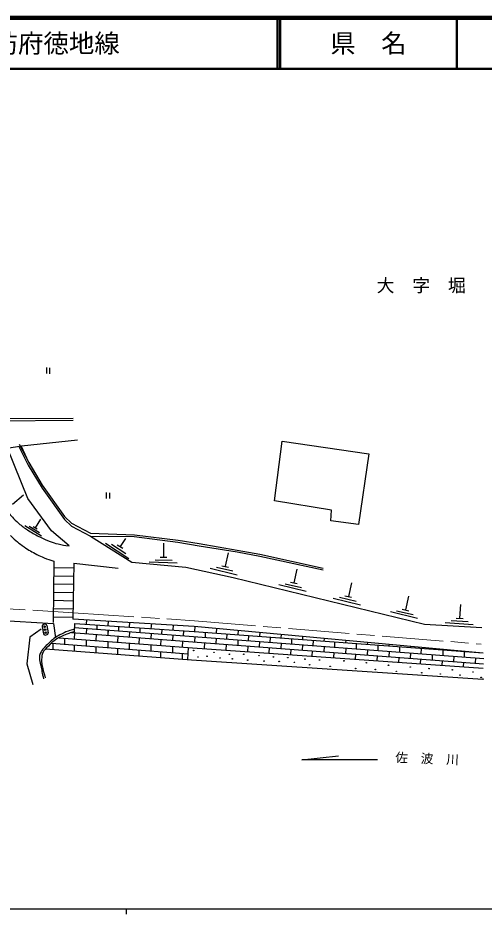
# Model space of a CAD drawing. Units: millimetres, scale not verified. Extents: x 40000 to 680000, y 20000 to 380000.
# Drawn here: x 246710 to 338363, y 204000 to 380000 of the extents above; entities that cross this region are included whole.
import ezdxf
from ezdxf.enums import TextEntityAlignment as Align

# ---------------------------------------------------------------- set-up
doc = ezdxf.new("R2010")
doc.units = ezdxf.units.MM
doc.header["$LTSCALE"] = 1000
doc.linetypes.add('CHAIN', pattern=[18.5, 12, -1.5, 3.5, -1.5])
for name, color, linetype, lineweight in [('M-BGD', 7, 'Continuous', 25), ('M-BMK', 2, 'CHAIN', 13), ('M-TTL', 2, 'Continuous', 140), ('M-TTL-BAND', 7, 'Continuous', 25), ('M-TTL-LINE', 7, 'Continuous', 50)]:
    doc.layers.add(name, color=color, linetype=linetype, lineweight=lineweight)
doc.layers.add('M-BMK-HTXT', color=7, linetype='Continuous')
doc.layers.add('M-TTL-TXT', color=7, linetype='Continuous')
doc.styles.add('ＭＳ ゴシック', font='')
doc.styles.get('ＭＳ ゴシック').set_extended_font_data('MS Gothic')

msp = doc.modelspace()

# ---------------------------------------------------------------- hatches: boundary and pattern name
at = {"layer": 'M-BGD'}
h = msp.add_hatch(color=256, dxfattribs=at)
edge = h.paths.add_edge_path()
edge.add_ellipse((281272, 255769), major_axis=(24.5, -48.2), ratio=1, start_angle=-116.93468, end_angle=63.06532)
h = msp.add_hatch(color=256, dxfattribs=at)
edge = h.paths.add_edge_path()
edge.add_ellipse((285263, 255415), major_axis=(24.5, -48.2), ratio=1, start_angle=-116.93468, end_angle=63.06532)
for points in [[(282055, 254482, 0.41421), (282109, 254428, 0.41421)], [(283857, 254643, 0.41421), (283911, 254589, 0.41421)], [(286400, 254289, 0.41421), (286454, 254235, 0.41421)], [(291068, 255029, 0.41421), (291122, 254975, 0.41421)], [(291840, 253871, 0.41421), (291894, 253817, 0.41421)], [(294062, 254740, 0.41421), (294116, 254686, 0.41421)], [(296894, 254514, 0.41421), (296948, 254460, 0.41421)], [(299727, 254353, 0.41421), (299781, 254299, 0.41421)], [(310749, 253740, 0.41421), (310803, 253686, 0.41421)], [(315159, 253354, 0.41421), (315213, 253300, 0.41421)], [(319512, 252871, 0.41421), (319566, 252817, 0.41421)], [(326048, 251399, 0.41421), (326102, 251345, 0.41421)], [(333563, 250936, 0.41421), (333617, 250882, 0.41421)], [(336137, 251554, 0.41421), (336191, 251500, 0.41421)], [(337732, 250473, 0.41421), (337786, 250419, 0.41421)]]:
    msp.add_hatch(color=256, dxfattribs=at).paths.add_polyline_path(points)
h = msp.add_hatch(color=256, dxfattribs=at)
edge = h.paths.add_edge_path()
edge.add_ellipse((288289, 255029), major_axis=(24.5, -48.2), ratio=1, start_angle=-116.93468, end_angle=63.06532)
h = msp.add_hatch(color=256, dxfattribs=at)
edge = h.paths.add_edge_path()
edge.add_ellipse((288869, 254128), major_axis=(24.5, -48.2), ratio=1, start_angle=-116.93468, end_angle=63.06532)
h = msp.add_hatch(color=256, dxfattribs=at)
edge = h.paths.add_edge_path()
edge.add_ellipse((295113, 253678), major_axis=(24.5, -48.2), ratio=1, start_angle=-116.93468, end_angle=63.06532)
h = msp.add_hatch(color=256, dxfattribs=at)
edge = h.paths.add_edge_path()
edge.add_ellipse((298075, 253613), major_axis=(24.5, -48.2), ratio=1, start_angle=-116.93468, end_angle=63.06532)
h = msp.add_hatch(color=256, dxfattribs=at)
edge = h.paths.add_edge_path()
edge.add_ellipse((301069, 253452), major_axis=(24.5, -48.2), ratio=1, start_angle=-116.93468, end_angle=63.06532)
h = msp.add_hatch(color=256, dxfattribs=at)
edge = h.paths.add_edge_path()
edge.add_ellipse((303129, 254064), major_axis=(24.5, -48.2), ratio=1, start_angle=-116.93468, end_angle=63.06532)
h = msp.add_hatch(color=256, dxfattribs=at)
edge = h.paths.add_edge_path()
edge.add_ellipse((306007, 253901), major_axis=(24.5, -48.2), ratio=1, start_angle=-116.93468, end_angle=63.06532)
h = msp.add_hatch(color=256, dxfattribs=at)
edge = h.paths.add_edge_path()
edge.add_ellipse((304062, 252970), major_axis=(24.5, -48.2), ratio=1, start_angle=-116.93468, end_angle=63.06532)
h = msp.add_hatch(color=256, dxfattribs=at)
edge = h.paths.add_edge_path()
edge.add_ellipse((308099, 252646), major_axis=(24.5, -48.2), ratio=1, start_angle=-116.93468, end_angle=63.06532)
h = msp.add_hatch(color=256, dxfattribs=at)
edge = h.paths.add_edge_path()
edge.add_ellipse((313121, 252228), major_axis=(24.5, -48.2), ratio=1, start_angle=-116.93468, end_angle=63.06532)
h = msp.add_hatch(color=256, dxfattribs=at)
edge = h.paths.add_edge_path()
edge.add_ellipse((316990, 252034), major_axis=(24.5, -48.2), ratio=1, start_angle=-116.93468, end_angle=63.06532)
h = msp.add_hatch(color=256, dxfattribs=at)
edge = h.paths.add_edge_path()
edge.add_ellipse((321111, 251680), major_axis=(24.5, -48.2), ratio=1, start_angle=-116.93468, end_angle=63.06532)
h = msp.add_hatch(color=256, dxfattribs=at)
edge = h.paths.add_edge_path()
edge.add_ellipse((323838, 252531), major_axis=(24.5, -48.2), ratio=1, start_angle=-116.93468, end_angle=63.06532)
h = msp.add_hatch(color=256, dxfattribs=at)
edge = h.paths.add_edge_path()
edge.add_ellipse((327544, 252223), major_axis=(24.5, -48.2), ratio=1, start_angle=-116.93468, end_angle=63.06532)
h = msp.add_hatch(color=256, dxfattribs=at)
edge = h.paths.add_edge_path()
edge.add_ellipse((332125, 251965), major_axis=(24.5, -48.2), ratio=1, start_angle=-116.93468, end_angle=63.06532)
h = msp.add_hatch(color=256, dxfattribs=at)
edge = h.paths.add_edge_path()
edge.add_ellipse((329757, 251142), major_axis=(24.5, -48.2), ratio=1, start_angle=-116.93468, end_angle=63.06532)
h = msp.add_hatch(color=256, dxfattribs=at)
edge = h.paths.add_edge_path()
edge.add_ellipse((338122, 250156), major_axis=(24.5, -48.2), ratio=1, start_angle=-116.93468, end_angle=63.06532)

# ---------------------------------------------------------------- linework, layer by layer
for p, q in [((252325, 311326), (252325, 310165)), ((252945, 311272), (252945, 310110)), ((239643, 300831), (257587, 301001)), ((239821, 301326), (257587, 301409)), ((244567, 295470), (247437, 295938)), ((246887, 295837), (248711, 292177)), ((246926, 296308), (248840, 292678)), ((247338, 295899), (248813, 292779)), ((247437, 295938), (258447, 297168)), ((297165, 285137), (298674, 296902)), ((298674, 296902), (315673, 294388)), ((248643, 285647), (244684, 295511)), ((315673, 294388), (313662, 280511)), ((248711, 292177), (251461, 287643)), ((248813, 292779), (251461, 288204)), ((248840, 292678), (251461, 288204)), ((251461, 288204), (255890, 282063)), ((251461, 287643), (255890, 281503)), ((245636, 284480), (247813, 286316)), ((253324, 279293), (248643, 285647)), ((264080, 286803), (264080, 285642)), ((264701, 286749), (264701, 285587)), ((308331, 283327), (297165, 285137)), ((255890, 282063), (257247, 280743)), ((308230, 281215), (308331, 283327)), ((251339, 278200), (248072, 280243)), ((250933, 278878), (248924, 280088)), ((250507, 279572), (249701, 280045)), ((250178, 279851), (251250, 281532)), ((255890, 281503), (257247, 280182)), ((257247, 280743), (260997, 278779)), ((257247, 280182), (260997, 278218)), ((313662, 280511), (308230, 281215)), ((256820, 276346), (253324, 279293)), ((260997, 278779), (269641, 278482)), ((260997, 278218), (269591, 278138)), ((260997, 278218), (269136, 273108)), ((269591, 278138), (278126, 277031)), ((269641, 278482), (278187, 277418)), ((268511, 273789), (263908, 276806)), ((267952, 274770), (265120, 276559)), ((267365, 275774), (266228, 276474)), ((266903, 276183), (267961, 277766)), ((275383, 274125), (275420, 276856)), ((278126, 277031), (282350, 276351)), ((278187, 277418), (282372, 276773)), ((282350, 276351), (289814, 275137)), ((282372, 276773), (289800, 275484)), ((287532, 272306), (288123, 274971)), ((289800, 275484), (294267, 274682)), ((289814, 275137), (294256, 274312)), ((294267, 274682), (306697, 271962)), ((253805, 273285), (253669, 261274)), ((257678, 272933), (257517, 261930)), ((257678, 272933), (266423, 271935)), ((269136, 273108), (279719, 272125)), ((278001, 272916), (272500, 273101)), ((277013, 273463), (273664, 273520)), ((275989, 274016), (274654, 274023)), ((294256, 274312), (306755, 271634)), ((253790, 272057), (257667, 271978)), ((279719, 272125), (289058, 270079)), ((289849, 270590), (284501, 271888)), ((288993, 271326), (285725, 272062)), ((288104, 272076), (286798, 272353)), ((301033, 269058), (301625, 271724)), ((253790, 270449), (257667, 270370)), ((289058, 270079), (326653, 260944)), ((253790, 268841), (257667, 268762)), ((303351, 267342), (298003, 268641)), ((302495, 268078), (299227, 268815)), ((301606, 268828), (300300, 269106)), ((311742, 266397), (312334, 269063)), ((253754, 267233), (257631, 267154)), ((314060, 264682), (308711, 265980)), ((313204, 265418), (309936, 266154)), ((312314, 266167), (311008, 266445)), ((322970, 263744), (323562, 266410)), ((253718, 264017), (257595, 263938)), ((253736, 265625), (257613, 265546)), ((333623, 262100), (333782, 264826)), ((227568, 262618), (253686, 261079)), ((253699, 262409), (257576, 262330)), ((325288, 262029), (319939, 263327)), ((324432, 262765), (321164, 263501)), ((323542, 263514), (322237, 263792)), ((252420, 260654), (252666, 259260)), ((253686, 261079), (254105, 258256)), ((257520, 261959), (281369, 260546)), ((257825, 259442), (257902, 261092)), ((257902, 261092), (281370, 259482)), ((260218, 261792), (260155, 260931)), ((262255, 260793), (262226, 259937)), ((264457, 261548), (264391, 260647)), ((266491, 260503), (266463, 259672)), ((268679, 261298), (268610, 260357)), ((272950, 261045), (272875, 260016)), ((277220, 260792), (277145, 259772)), ((281369, 260546), (338172, 255283)), ((281520, 260532), (281443, 259477)), ((326653, 260944), (337913, 260253)), ((336185, 260776), (330698, 261204)), ((335223, 261366), (331879, 261571)), ((334225, 261964), (332891, 262030)), ((251272, 259959), (249033, 258390)), ((251471, 260437), (251711, 259071)), ((257217, 259287), (281100, 257478)), ((257834, 259236), (257780, 258052)), ((257863, 260267), (281201, 258499)), ((260174, 260086), (260123, 259067)), ((262117, 258924), (262047, 257728)), ((264418, 259771), (264367, 258746)), ((264427, 259806), (264376, 258774)), ((268641, 259445), (268589, 258413)), ((270707, 260214), (270677, 259311)), ((272908, 259127), (272857, 258102)), ((274976, 259921), (274945, 259022)), ((277171, 258795), (277120, 257779)), ((279240, 259628), (279207, 258661)), ((281370, 259482), (338172, 255283)), ((283535, 259322), (283502, 258323)), ((285750, 260140), (285678, 259164)), ((287772, 259009), (287738, 258004)), ((290014, 259745), (289948, 258848)), ((294243, 259353), (294183, 258535)), ((298477, 258961), (298422, 258207)), ((249033, 258390), (248456, 253128)), ((253338, 257226), (280192, 255138)), ((253551, 257209), (253548, 255973)), ((254801, 258277), (281009, 256292)), ((255895, 258194), (255877, 257013)), ((260156, 257872), (260138, 256700)), ((264392, 257551), (264375, 256368)), ((266354, 258660), (266282, 257408)), ((268606, 257227), (268588, 256040)), ((270566, 258276), (270497, 257088)), ((274833, 257953), (274764, 256765)), ((279097, 257630), (279028, 256442)), ((281100, 257478), (338228, 253151)), ((281201, 258499), (338328, 254172)), ((281467, 258486), (281415, 257454)), ((283392, 257310), (283324, 256131)), ((285703, 258168), (285651, 257136)), ((287628, 256984), (287561, 255834)), ((289972, 257835), (289921, 256822)), ((292041, 258693), (292007, 257681)), ((294210, 257565), (294156, 256489)), ((296278, 258380), (296244, 257360)), ((298449, 257193), (298398, 256168)), ((300522, 258066), (300487, 257039)), ((302688, 258571), (302635, 257846)), ((304737, 257755), (304702, 256719)), ((306926, 258178), (306880, 257556)), ((308980, 257441), (308945, 256398)), ((311179, 257784), (311142, 257267)), ((313241, 257126), (313205, 256075)), ((315420, 257385), (315389, 256954)), ((319674, 256997), (319649, 256652)), ((252157, 256092), (280826, 253921)), ((257788, 256874), (257785, 255660)), ((262050, 256549), (262046, 255348)), ((266287, 256219), (266284, 255022)), ((270500, 255892), (270497, 254703)), ((272874, 256908), (272857, 255708)), ((274769, 255560), (274766, 254380)), ((277136, 256576), (277118, 255377)), ((279030, 255228), (279027, 254057)), ((280143, 253973), (280243, 256350)), ((281009, 256292), (338185, 252312)), ((291897, 256660), (291830, 255520)), ((296132, 256339), (296069, 255244)), ((300373, 256018), (300311, 254949)), ((302664, 256874), (302613, 255848)), ((304589, 255699), (304528, 254653)), ((306907, 256552), (306856, 255527)), ((308831, 255377), (308773, 254363)), ((311167, 256230), (311116, 255204)), ((315414, 255908), (315363, 254883)), ((317488, 256812), (317452, 255754)), ((319674, 255585), (319622, 254560)), ((321749, 256497), (321713, 255431)), ((323909, 255264), (323858, 254239)), ((323904, 256605), (323885, 256339)), ((325985, 256184), (325949, 255110)), ((328173, 256209), (328159, 256023)), ((330260, 255868), (330223, 254786)), ((332379, 255820), (332371, 255712)), ((334472, 255556), (334435, 254467)), ((280826, 253921), (338122, 250156)), ((313091, 255055), (313034, 254074)), ((317338, 254733), (317281, 253761)), ((321597, 254411), (321543, 253472)), ((325833, 254090), (325780, 253183)), ((328183, 254941), (328132, 253916)), ((330106, 253766), (330054, 252869)), ((332395, 254622), (332344, 253597)), ((334318, 253447), (334268, 252580)), ((336656, 254299), (336605, 253274)), ((248456, 253128), (249633, 249090)), ((302535, 234279), (309707, 235062)), ((317375, 234279), (302535, 234279))]:
    msp.add_line(p, q, dxfattribs=at)
for centre, radius in [((251952, 260435), 147), ((252067, 259855), 147), ((252184, 259257), 147), ((281272, 255769), 54), ((285263, 255415), 54), ((282109, 254482), 54), ((283911, 254643), 54), ((286454, 254289), 54), ((288289, 255029), 54), ((288869, 254128), 54), ((291122, 255029), 54), ((291894, 253871), 54), ((294116, 254740), 54), ((295113, 253678), 54), ((296948, 254514), 54), ((298075, 253613), 54), ((299781, 254353), 54), ((301069, 253452), 54), ((303129, 254064), 54), ((306007, 253901), 54), ((310803, 253740), 54), ((304062, 252970), 54), ((308099, 252646), 54), ((313121, 252228), 54), ((315213, 253354), 54), ((316990, 252034), 54), ((319566, 252871), 54), ((321111, 251680), 54), ((323838, 252531), 54), ((327544, 252223), 54), ((332125, 251965), 54), ((326102, 251399), 54), ((329757, 251142), 54), ((333617, 250936), 54), ((336191, 251554), 54), ((337786, 250473), 54), ((338122, 250156), 54)]:
    msp.add_circle(centre, radius, dxfattribs=at)
for centre, start_param, end_param in [((251945, 260545), 6.2831853, 9.424778), ((252186, 259180), 3.1415927, 6.2831853)]:
    msp.add_ellipse(centre, major_axis=(475, 108), ratio=0.770649, start_param=start_param, end_param=end_param, dxfattribs=at)
for points, knots in [([(242287, 286081), (243141, 284904), (243376, 284572), (244136, 283654), (244789, 282866), (245155, 282422), (245870, 281690), (246333, 281216), (246596, 280950), (247112, 280535), (247768, 280007), (248164, 279744), (248875, 279293), (249741, 278743), (250239, 278450), (251157, 277993), (251872, 277637), (252286, 277460), (253035, 277184), (253645, 276960), (253994, 276850), (254624, 276693), (255467, 276483), (255790, 276461), (256820, 276346)], [0, 0, 0, 0, 1, 1, 1, 2, 2, 2, 3, 3, 3, 4, 4, 4, 5, 5, 5, 6, 6, 6, 7, 7, 7, 8, 8, 8, 8]), ([(245237, 278330), (246433, 277232), (246805, 276869), (247936, 276101), (248880, 275461), (249447, 275157), (250460, 274634), (250998, 274356), (251311, 274223), (251868, 273989), (252610, 273677), (252876, 273595), (253805, 273285)], [0, 0, 0, 0, 1, 1, 1, 2, 2, 2, 3, 3, 3, 4, 4, 4, 4]), ([(257845, 259878), (257268, 259767), (257085, 259720), (256612, 259567), (255944, 259352), (255592, 259160), (254973, 258829), (254499, 258575), (254231, 258430), (253796, 258114), (253363, 257798), (253163, 257567), (252774, 257198), (252405, 256849), (252172, 256675), (251854, 256278), (251531, 255877), (251300, 255668), (251115, 255187), (250997, 254882), (250951, 254694), (250944, 254367), (250931, 253764), (251098, 253438), (251205, 252845), (251394, 251798), (251471, 251463), (251742, 250175)], [0, 0, 0, 0, 1, 1, 1, 2, 2, 2, 3, 3, 3, 4, 4, 4, 5, 5, 5, 6, 6, 6, 7, 7, 7, 8, 8, 8, 9, 9, 9, 9]), ([(257825, 259442), (257300, 259322), (257142, 259278), (256715, 259136), (256139, 258945), (255829, 258798), (255287, 258524), (254846, 258302), (254584, 258196), (254182, 257909), (253557, 257463), (253233, 257171), (252698, 256620), (252192, 256099), (251829, 255833), (251537, 255167), (251404, 254861), (251406, 254659), (251384, 254326), (251357, 253899), (251341, 253654), (251397, 253230), (251449, 252842), (251517, 252631), (251601, 252248), (251761, 251522), (251828, 251287), (252060, 250400)], [0, 0, 0, 0, 1, 1, 1, 2, 2, 2, 3, 3, 3, 4, 4, 4, 5, 5, 5, 6, 6, 6, 7, 7, 7, 8, 8, 8, 9, 9, 9, 9])]:
    msp.add_open_spline(points, degree=3, knots=knots, dxfattribs=at)
at = {"layer": 'M-BMK'}
for p, q in [((231147, 264781), (257554, 263190)), ((257554, 263190), (281461, 261594)), ((281461, 261594), (337816, 257019))]:
    msp.add_line(p, q, dxfattribs=at)
at = {"layer": 'M-TTL'}
msp.add_line((680000, 380000), (40000, 380000), dxfattribs=at)
at = {"layer": 'M-TTL-BAND'}
for p, q in [((40000, 205000), (579000, 205000)), ((268000, 205000), (268000, 204000))]:
    msp.add_line(p, q, dxfattribs=at)
at = {"layer": 'M-TTL-LINE'}
for p, q in [((297750, 380000), (297750, 370000)), ((298250, 380000), (298250, 370000)), ((333000, 380000), (333000, 370000)), ((40000, 370000), (680000, 370000))]:
    msp.add_line(p, q, dxfattribs=at)

# ---------------------------------------------------------------- texts
at = {"layer": 'M-BGD', "style": 'ＭＳ ゴシック'}
msp.add_text('佐\u3000波\u3000川', height=1833, rotation=358.014, dxfattribs=at).set_placement((320856, 233305), align=Align.BOTTOM_LEFT)
at = {"layer": 'M-BMK-HTXT', "style": 'ＭＳ ゴシック'}
msp.add_text('大\u3000字\u3000堀', height=2566, dxfattribs=at).set_placement((317246, 325413), align=Align.BOTTOM_LEFT)
at = {"layer": 'M-TTL-TXT', "style": 'ＭＳ ゴシック'}
msp.add_text('主要地方道防府徳地線', height=3666, dxfattribs=at).set_placement((216734, 375000), align=Align.MIDDLE_LEFT)
msp.add_text('県\u3000名', height=3666, dxfattribs=at).set_placement((315625, 375000), align=Align.MIDDLE_CENTER)

doc.saveas('drawing.dxf')
